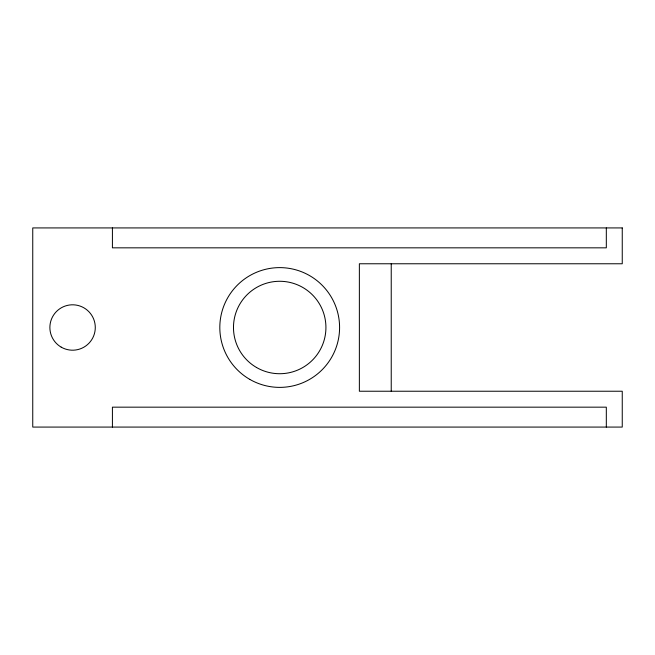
<?xml version="1.0" encoding="UTF-8"?>
<svg xmlns="http://www.w3.org/2000/svg" width="655" height="655" viewBox="0 0 655 655"><rect width="100%" height="100%" fill="white"/><g stroke="black" fill="none" stroke-linecap="round" stroke-linejoin="round"><path stroke-width="0.98" d="M606.317 227.924L606.317 247.836L112.414 247.836L112.414 227.924M606.317 427.076L606.317 407.164L112.414 407.164L112.414 427.076M391.231 263.769L391.231 391.231M622.25 227.924L32.75 227.924L32.75 427.076L622.25 427.076L622.25 391.231L359.366 391.231L359.366 263.769L622.25 263.769L622.25 227.924M61.226 347.158A22.704 22.704 0 0 0 95.286 327.5A22.704 22.704 0 0 0 61.226 307.842A22.704 22.704 0 0 0 61.226 347.158M249.76 379.36A59.883 59.883 0 0 0 339.585 327.5A59.883 59.883 0 0 0 249.76 275.64A59.883 59.883 0 0 0 249.76 379.36M256.588 367.529A46.227 46.227 0 0 0 325.928 327.5A46.227 46.227 0 0 0 256.588 287.471A46.227 46.227 0 0 0 256.588 367.529"/></g></svg>
